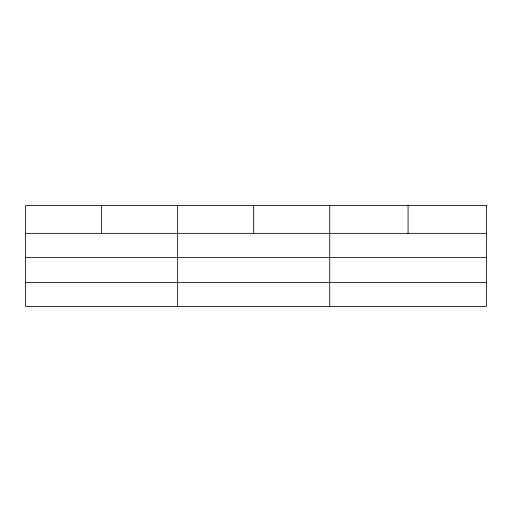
<?xml version="1.0" encoding="UTF-8"?>
<svg xmlns="http://www.w3.org/2000/svg" width="512" height="512" viewBox="0 0 512 512"><rect width="100%" height="100%" fill="white"/><g stroke="black" fill="none" stroke-linecap="round" stroke-linejoin="round"><path stroke-width="0.77" d="M25.6 233.344L486.4 233.344M25.6 257.498L486.4 257.498M25.6 282.374L486.4 282.374M408.064 205.472L408.064 233.344M329.728 205.472L329.728 306.528M253.696 205.472L253.696 233.344M177.664 205.472L177.664 306.528M101.632 205.472L101.632 233.344M486.4 205.472L25.6 205.472L25.6 306.528L486.4 306.528L486.4 205.472"/></g></svg>
